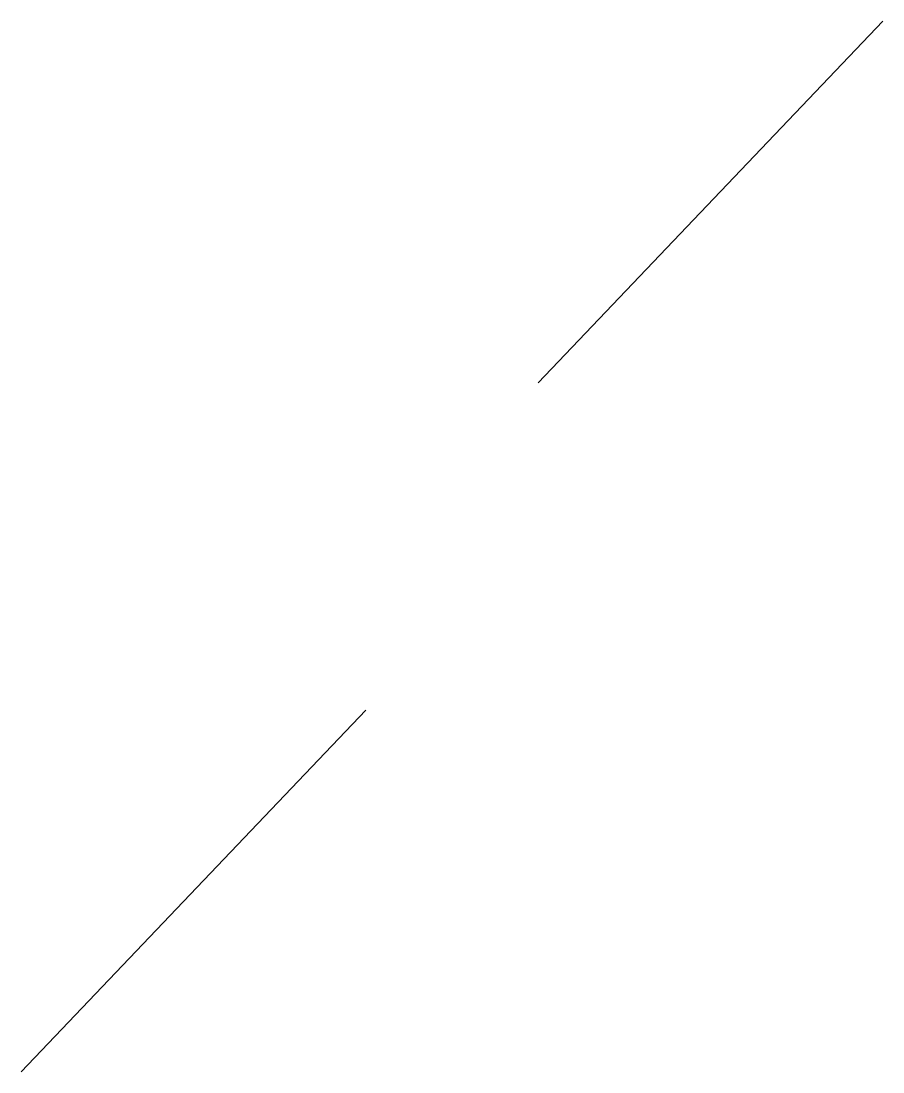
# Model space of a CAD drawing. Header units: metres. Extents: x 10 to 15, y 20 to 26.1.
import ezdxf

# ---------------------------------------------------------------- set-up
doc = ezdxf.new("R2010")
doc.units = ezdxf.units.M

# ---------------------------------------------------------------- blocks, each defined once
blk = doc.blocks.new('CHILD', base_point=(0.25, 0.5))
blk.add_line((0.25, 0.5), (2.25, 1.55))
blk = doc.blocks.new('PARENT')
at = {"xscale": 39.37007874015748, "yscale": 78.74015748031496}
blk.add_blockref('CHILD', (118.11, 157.48), dxfattribs=at)

msp = doc.modelspace()

# ---------------------------------------------------------------- block references
at = {"xscale": 0.0254, "yscale": 0.0254}
msp.add_blockref('PARENT', (10, 20), dxfattribs=at)
at = {"yscale": 2}
msp.add_blockref('CHILD', (10, 20), dxfattribs=at)

doc.saveas('drawing.dxf')
